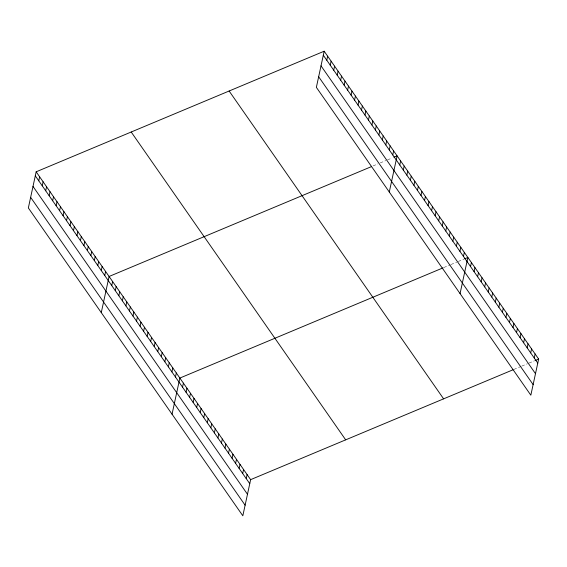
<?xml version="1.0" encoding="UTF-8"?>
<svg xmlns="http://www.w3.org/2000/svg" width="567" height="567" viewBox="0 0 567 567"><rect width="100%" height="100%" fill="white"/><g stroke="black" fill="none" stroke-linecap="round" stroke-linejoin="round"><path stroke-width="0.43" stroke-dasharray="2.83 2.13" d="M373.136 165.911L377.927 163.906M380.322 162.899L385.914 160.56M387.516 159.894L391.506 158.221M443.911 267.496L450.304 264.824M451.098 264.484L456.69 262.145M458.292 261.479L463.884 259.14M513.893 369.415L521.08 366.41M521.874 366.076L527.466 363.731M529.068 363.064L534.66 360.725"/><path stroke-width="0.85" d="M36.16 171.808L28.35 207.947L242.825 515.786L250.635 479.647L36.16 171.808L324.175 51.214L538.65 359.053L530.84 395.192L316.365 87.353L324.175 51.214M38.769 180.816L39.633 176.791M42.242 185.799L43.106 181.773M45.714 190.788L46.579 186.763M49.18 195.771L50.052 191.745M52.653 200.753L53.525 196.728M56.126 205.736L56.998 201.71M59.599 210.718L60.471 206.7M63.072 215.708L63.943 211.682M66.545 220.691L67.416 216.665M70.017 225.673L70.889 221.647M73.49 230.656L74.362 226.63M76.963 235.638L77.835 231.62M80.436 240.628L81.308 236.602M83.909 245.61L84.781 241.585M87.382 250.593L88.246 246.567M90.855 255.575L91.719 251.55M94.328 260.565L95.192 256.539M97.8 265.547L98.665 261.522M101.266 270.53L102.138 266.504M104.739 275.512L105.611 271.487M101.273 312.615L109.084 276.476L371.541 166.578M111.756 285.577L112.62 281.551M115.292 290.658L116.164 286.633M118.829 295.733L119.701 291.707M122.373 300.815L123.237 296.789M125.909 305.897L126.781 301.871M129.446 310.971L130.318 306.945M132.983 316.053L133.855 312.027M136.527 321.135L137.398 317.109M140.063 326.209L140.935 322.184M143.6 331.291L144.472 327.265M147.144 336.373L148.008 332.347M150.68 341.447L151.552 337.422M154.217 346.529L155.089 342.503M157.761 351.611L158.625 347.585M161.297 356.686L162.169 352.66M164.834 361.767L165.706 357.742M168.371 366.849L169.242 362.823M171.914 371.924L172.786 367.898M175.451 377.005L176.323 372.98M172.049 414.201L179.859 378.061L443.118 267.83M182.531 387.162L183.396 383.136M186.068 392.244L186.94 388.218M189.605 397.325L190.477 393.3M193.149 402.4L194.013 398.374M196.685 407.482L197.557 403.456M200.222 412.556L201.094 408.538M203.759 417.638L204.63 413.612M207.302 422.72L208.174 418.694M210.839 427.794L211.711 423.776M214.376 432.876L215.247 428.85M217.919 437.958L218.784 433.932M221.456 443.033L222.328 439.014M224.993 448.114L225.864 444.089M228.536 453.196L229.401 449.17M232.073 458.271L232.945 454.252M235.61 463.352L236.482 459.327M326.783 60.222L327.648 56.197M239.146 468.434L240.018 464.408M330.249 65.205L331.121 61.179M242.69 473.509L243.562 469.483M333.722 70.188L334.594 66.169M246.227 478.591L247.099 474.565M337.195 75.177L338.067 71.151M340.668 80.16L341.54 76.134M344.141 85.142L345.012 81.116M347.614 90.125L348.485 86.099M351.086 95.114L351.958 91.089M354.559 100.097L355.431 96.071M358.032 105.079L358.904 101.054M361.505 110.062L362.377 106.036M364.978 115.044L365.85 111.026M368.451 120.034L369.323 116.008M371.924 125.016L372.788 120.991M375.397 129.999L376.261 125.973M378.869 134.981L379.734 130.956M382.335 139.964L383.207 135.945M385.808 144.954L386.68 140.928M389.281 149.936L390.153 145.91M392.754 154.919L393.626 150.893M389.281 192.022L397.098 155.875L393.902 157.215M399.77 164.983L400.635 160.957M403.307 170.065L404.179 166.039M406.844 175.139L407.716 171.114M410.38 180.221L411.252 176.195M413.924 185.303L414.789 181.277M417.461 190.377L418.333 186.352M420.998 195.459L421.869 191.433M424.541 200.541L425.406 196.515M428.078 205.615L428.95 201.59M431.615 210.697L432.486 206.672M435.158 215.779L436.023 211.753M438.695 220.854L439.567 216.828M442.232 225.935L443.103 221.91M445.768 231.017L446.64 226.991M449.312 236.092L450.177 232.066M452.849 241.173L453.72 237.148M456.385 246.248L457.257 242.229M459.929 251.33L460.794 247.304M463.466 256.412L464.338 252.386M460.064 293.607L467.874 257.468L464.678 258.8M470.546 266.568L471.411 262.542M474.083 271.65L474.955 267.624M477.62 276.724L478.491 272.706M481.156 281.806L482.028 277.78M484.7 286.888L485.565 282.862M488.237 291.962L489.108 287.944M491.773 297.044L492.645 293.019M495.317 302.126L496.182 298.1M498.854 307.201L499.725 303.182M502.39 312.282L503.262 308.257M505.934 317.364L506.799 313.338M509.471 322.439L510.343 318.413M513.007 327.52L513.879 323.495M516.544 332.602L517.416 328.577M520.088 337.677L520.953 333.651M523.625 342.759L524.496 338.733M527.161 347.84L528.033 343.815M530.705 352.915L531.57 348.889M534.242 357.997L535.113 353.971M250.635 479.647L513.092 369.755M535.454 360.385L538.65 359.053M323.31 55.24L537.778 363.078M321.014 65.836L535.489 373.674M318.654 76.758L533.129 384.596M229.132 91.011L443.607 398.849M131.211 132.012L345.679 439.85M35.296 175.834L249.763 483.672M32.999 186.43L247.474 494.268M30.639 197.351L245.114 505.19"/></g></svg>
